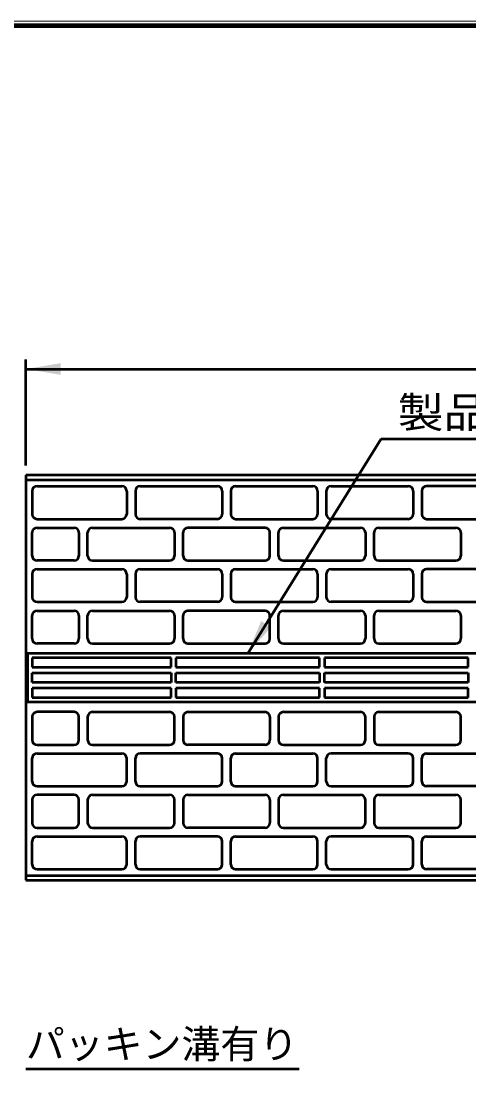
# Model space of a CAD drawing. Units: millimetres, scale not verified. Extents: x 100 to 4105, y 100 to 2870.
# Drawn here: x 1913 to 2377, y 1776 to 2870 of the extents above; entities that cross this region are included whole.
import ezdxf
from ezdxf.enums import TextEntityAlignment as Align

# ---------------------------------------------------------------- set-up
doc = ezdxf.new("R2010")
doc.units = ezdxf.units.MM
doc.header["$LTSCALE"] = 5
doc.layers.add('V-nasSTD', color=7, linetype='Continuous', lineweight=50)
doc.styles.add('ＭＳ ゴシック', font='')
doc.styles.get('ＭＳ ゴシック').set_extended_font_data('MS Gothic')

msp = doc.modelspace()

# ---------------------------------------------------------------- hatches: boundary and pattern name
at = {"layer": 'V-nasSTD'}
for points in [[(1953.814, 2515.351), (1917.814, 2509.351), (1953.814, 2503.351)], [(2166.825, 2244.921), (2171.921, 2241.753), (2147.814, 2214.351), (2161.73, 2248.09)]]:
    msp.add_hatch(color=256, dxfattribs=at).paths.add_polyline_path(points)

# ---------------------------------------------------------------- linework, layer by layer
at = {"layer": 'V-nasSTD', "lineweight": 100}
msp.add_line((4100, 2865), (105, 2865), dxfattribs=at)
at = {"layer": 'V-nasSTD'}
for p, q in [((1917.814, 2409.351), (1917.814, 2519.351)), ((1917.814, 2509.351), (3917.814, 2509.351)), ((2147.814, 2214.351), (2286.274, 2436.991)), ((2286.274, 2436.991), (2821.794, 2436.991)), ((3917.814, 2399.351), (1917.814, 2399.351)), ((1917.814, 2399.351), (1917.814, 1979.351)), ((1917.814, 2394.351), (2917.814, 2394.351)), ((1929.314, 2387.851), (2017.314, 2387.851)), ((2036.314, 2387.851), (2116.314, 2387.851)), ((2135.314, 2387.851), (2215.314, 2387.851)), ((2234.314, 2387.851), (2314.314, 2387.851)), ((2413.314, 2387.851), (2333.314, 2387.851)), ((1924.314, 2382.851), (1924.314, 2358.851)), ((2022.314, 2382.851), (2022.314, 2358.851)), ((2031.314, 2382.851), (2031.314, 2358.851)), ((2121.314, 2382.851), (2121.314, 2358.851)), ((2130.314, 2382.851), (2130.314, 2358.851)), ((2220.314, 2382.851), (2220.314, 2358.851)), ((2229.314, 2382.851), (2229.314, 2358.851)), ((2319.314, 2382.851), (2319.314, 2358.851)), ((2328.314, 2382.851), (2328.314, 2358.851)), ((1929.314, 2353.851), (2017.314, 2353.851)), ((2116.314, 2353.851), (2036.314, 2353.851)), ((2135.314, 2353.851), (2215.314, 2353.851)), ((2314.314, 2353.851), (2234.314, 2353.851)), ((2333.314, 2353.851), (2413.314, 2353.851)), ((1929.314, 2344.851), (1967.814, 2344.851)), ((1986.814, 2344.851), (2066.814, 2344.851)), ((2165.814, 2344.851), (2085.814, 2344.851)), ((2184.814, 2344.851), (2264.814, 2344.851)), ((2283.814, 2344.851), (2363.814, 2344.851)), ((1924.314, 2315.851), (1924.314, 2339.851)), ((1972.814, 2339.851), (1972.814, 2315.851)), ((1981.814, 2315.851), (1981.814, 2339.851)), ((2071.814, 2339.851), (2071.814, 2315.851)), ((2080.814, 2315.851), (2080.814, 2339.851)), ((2170.814, 2315.851), (2170.814, 2339.851)), ((2179.814, 2315.851), (2179.814, 2339.851)), ((2269.814, 2339.851), (2269.814, 2315.851)), ((2278.814, 2315.851), (2278.814, 2339.851)), ((2368.814, 2339.851), (2368.814, 2315.851)), ((1967.814, 2310.851), (1929.314, 2310.851)), ((1986.814, 2310.851), (2066.814, 2310.851)), ((2085.814, 2310.851), (2165.814, 2310.851)), ((2184.814, 2310.851), (2264.814, 2310.851)), ((2283.814, 2310.851), (2363.814, 2310.851)), ((1929.314, 2301.851), (2017.314, 2301.851)), ((2036.314, 2301.851), (2116.314, 2301.851)), ((2135.314, 2301.851), (2215.314, 2301.851)), ((2234.314, 2301.851), (2314.314, 2301.851)), ((2413.314, 2301.851), (2333.314, 2301.851)), ((1924.314, 2296.851), (1924.314, 2272.851)), ((2022.314, 2296.851), (2022.314, 2272.851)), ((2031.314, 2296.851), (2031.314, 2272.851)), ((2121.314, 2296.851), (2121.314, 2272.851)), ((2130.314, 2296.851), (2130.314, 2272.851)), ((2220.314, 2296.851), (2220.314, 2272.851)), ((2229.314, 2296.851), (2229.314, 2272.851)), ((2319.314, 2296.851), (2319.314, 2272.851)), ((2328.314, 2296.851), (2328.314, 2272.851)), ((1929.314, 2267.851), (2017.314, 2267.851)), ((2116.314, 2267.851), (2036.314, 2267.851)), ((2135.314, 2267.851), (2215.314, 2267.851)), ((2314.314, 2267.851), (2234.314, 2267.851)), ((2333.314, 2267.851), (2413.314, 2267.851)), ((1929.314, 2258.851), (1967.814, 2258.851)), ((1986.814, 2258.851), (2066.814, 2258.851)), ((2165.814, 2258.851), (2085.814, 2258.851)), ((2184.814, 2258.851), (2264.814, 2258.851)), ((2283.814, 2258.851), (2363.814, 2258.851)), ((1924.314, 2229.851), (1924.314, 2253.851)), ((1972.814, 2253.851), (1972.814, 2229.851)), ((1981.814, 2229.851), (1981.814, 2253.851)), ((2071.814, 2253.851), (2071.814, 2229.851)), ((2080.814, 2229.851), (2080.814, 2253.851)), ((2170.814, 2229.851), (2170.814, 2253.851)), ((2179.814, 2229.851), (2179.814, 2253.851)), ((2269.814, 2253.851), (2269.814, 2229.851)), ((2278.814, 2229.851), (2278.814, 2253.851)), ((2368.814, 2253.851), (2368.814, 2229.851)), ((1967.814, 2224.851), (1929.314, 2224.851)), ((1986.814, 2224.851), (2066.814, 2224.851)), ((2085.814, 2224.851), (2165.814, 2224.851)), ((2184.814, 2224.851), (2264.814, 2224.851)), ((2283.814, 2224.851), (2363.814, 2224.851)), ((1919.314, 2214.351), (1917.814, 2214.351)), ((3916.314, 2214.351), (1919.314, 2214.351)), ((1919.314, 2214.351), (1919.314, 2164.351)), ((1924.314, 2209.851), (1924.314, 2200.251)), ((2068.314, 2209.851), (1924.314, 2209.851)), ((1924.314, 2200.251), (2068.314, 2200.251)), ((2068.314, 2200.251), (2068.314, 2209.851)), ((2073.314, 2209.851), (2073.314, 2200.251)), ((2222.314, 2209.851), (2073.314, 2209.851)), ((2073.314, 2200.251), (2222.314, 2200.251)), ((2222.314, 2200.251), (2222.314, 2209.851)), ((2227.314, 2209.851), (2227.314, 2200.251)), ((2376.314, 2209.851), (2227.314, 2209.851)), ((2227.314, 2200.251), (2376.314, 2200.251)), ((2376.314, 2200.251), (2376.314, 2209.851)), ((1924.314, 2184.451), (1924.314, 2194.251)), ((1924.314, 2194.251), (2068.314, 2194.251)), ((2068.314, 2194.251), (2068.314, 2184.451)), ((2073.314, 2184.451), (2073.314, 2194.251)), ((2073.314, 2194.251), (2222.314, 2194.251)), ((2222.314, 2194.251), (2222.314, 2184.451)), ((2227.314, 2184.451), (2227.314, 2194.251)), ((2227.314, 2194.251), (2376.314, 2194.251)), ((2376.314, 2194.251), (2376.314, 2184.451)), ((2068.314, 2184.451), (1924.314, 2184.451)), ((1924.314, 2178.451), (1924.314, 2168.851)), ((2068.314, 2178.451), (1924.314, 2178.451)), ((2068.314, 2168.851), (2068.314, 2178.451)), ((2222.314, 2184.451), (2073.314, 2184.451)), ((2073.314, 2178.451), (2073.314, 2168.851)), ((2222.314, 2178.451), (2073.314, 2178.451)), ((2222.314, 2168.851), (2222.314, 2178.451)), ((2376.314, 2184.451), (2227.314, 2184.451)), ((2227.314, 2178.451), (2227.314, 2168.851)), ((2376.314, 2178.451), (2227.314, 2178.451)), ((2376.314, 2168.851), (2376.314, 2178.451)), ((1924.314, 2168.851), (2068.314, 2168.851)), ((2073.314, 2168.851), (2222.314, 2168.851)), ((2227.314, 2168.851), (2376.314, 2168.851)), ((1919.314, 2164.351), (1917.814, 2164.351)), ((1919.314, 2164.351), (3916.314, 2164.351)), ((1924.314, 2148.851), (1924.314, 2124.851)), ((1967.814, 2153.851), (1929.314, 2153.851)), ((1972.814, 2124.851), (1972.814, 2148.851)), ((1981.814, 2148.851), (1981.814, 2124.851)), ((1986.814, 2153.851), (2066.814, 2153.851)), ((2071.814, 2124.851), (2071.814, 2148.851)), ((2080.814, 2148.851), (2080.814, 2124.851)), ((2085.814, 2153.851), (2165.814, 2153.851)), ((2170.814, 2148.851), (2170.814, 2124.851)), ((2179.814, 2148.851), (2179.814, 2124.851)), ((2184.814, 2153.851), (2264.814, 2153.851)), ((2269.814, 2124.851), (2269.814, 2148.851)), ((2278.814, 2148.851), (2278.814, 2124.851)), ((2283.814, 2153.851), (2363.814, 2153.851)), ((2368.814, 2124.851), (2368.814, 2148.851)), ((1929.314, 2119.851), (1967.814, 2119.851)), ((1986.814, 2119.851), (2066.814, 2119.851)), ((2165.814, 2119.851), (2085.814, 2119.851)), ((2184.814, 2119.851), (2264.814, 2119.851)), ((2283.814, 2119.851), (2363.814, 2119.851)), ((1924.314, 2081.851), (1924.314, 2105.851)), ((1929.314, 2110.851), (2017.314, 2110.851)), ((2022.314, 2081.851), (2022.314, 2105.851)), ((2031.314, 2081.851), (2031.314, 2105.851)), ((2116.314, 2110.851), (2036.314, 2110.851)), ((2121.314, 2081.851), (2121.314, 2105.851)), ((2130.314, 2081.851), (2130.314, 2105.851)), ((2135.314, 2110.851), (2215.314, 2110.851)), ((2220.314, 2081.851), (2220.314, 2105.851)), ((2229.314, 2081.851), (2229.314, 2105.851)), ((2314.314, 2110.851), (2234.314, 2110.851)), ((2319.314, 2081.851), (2319.314, 2105.851)), ((2328.314, 2081.851), (2328.314, 2105.851)), ((2333.314, 2110.851), (2413.314, 2110.851)), ((1929.314, 2076.851), (2017.314, 2076.851)), ((2036.314, 2076.851), (2116.314, 2076.851)), ((2135.314, 2076.851), (2215.314, 2076.851)), ((2234.314, 2076.851), (2314.314, 2076.851)), ((2413.314, 2076.851), (2333.314, 2076.851)), ((1924.314, 2062.851), (1924.314, 2038.851)), ((1967.814, 2067.851), (1929.314, 2067.851)), ((1972.814, 2038.851), (1972.814, 2062.851)), ((1981.814, 2062.851), (1981.814, 2038.851)), ((1986.814, 2067.851), (2066.814, 2067.851)), ((2071.814, 2038.851), (2071.814, 2062.851)), ((2080.814, 2062.851), (2080.814, 2038.851)), ((2085.814, 2067.851), (2165.814, 2067.851)), ((2170.814, 2062.851), (2170.814, 2038.851)), ((2179.814, 2062.851), (2179.814, 2038.851)), ((2184.814, 2067.851), (2264.814, 2067.851)), ((2269.814, 2038.851), (2269.814, 2062.851)), ((2278.814, 2062.851), (2278.814, 2038.851)), ((2283.814, 2067.851), (2363.814, 2067.851)), ((2368.814, 2038.851), (2368.814, 2062.851)), ((1929.314, 2033.851), (1967.814, 2033.851)), ((1929.314, 2024.851), (2017.314, 2024.851)), ((1986.814, 2033.851), (2066.814, 2033.851)), ((2116.314, 2024.851), (2036.314, 2024.851)), ((2165.814, 2033.851), (2085.814, 2033.851)), ((2135.314, 2024.851), (2215.314, 2024.851)), ((2184.814, 2033.851), (2264.814, 2033.851)), ((2314.314, 2024.851), (2234.314, 2024.851)), ((2283.814, 2033.851), (2363.814, 2033.851)), ((2333.314, 2024.851), (2413.314, 2024.851)), ((1924.314, 1995.851), (1924.314, 2019.851)), ((2022.314, 1995.851), (2022.314, 2019.851)), ((2031.314, 1995.851), (2031.314, 2019.851)), ((2121.314, 1995.851), (2121.314, 2019.851)), ((2130.314, 1995.851), (2130.314, 2019.851)), ((2220.314, 1995.851), (2220.314, 2019.851)), ((2229.314, 1995.851), (2229.314, 2019.851)), ((2319.314, 1995.851), (2319.314, 2019.851)), ((2328.314, 1995.851), (2328.314, 2019.851)), ((1917.814, 1984.351), (2917.814, 1984.351)), ((1929.314, 1990.851), (2017.314, 1990.851)), ((2036.314, 1990.851), (2116.314, 1990.851)), ((2135.314, 1990.851), (2215.314, 1990.851)), ((2234.314, 1990.851), (2314.314, 1990.851)), ((2413.314, 1990.851), (2333.314, 1990.851)), ((1917.814, 1979.351), (3917.814, 1979.351)), ((1917.814, 1784.053), (2201.021, 1784.053))]:
    msp.add_line(p, q, dxfattribs=at)
at = {"layer": 'V-nasSTD', "lineweight": 13}
msp.add_lwpolyline([(100, 100), (100, 2870), (4105, 2870), (4105, 100)], close=True, dxfattribs=at)
at = {"layer": 'V-nasSTD'}
for centre, start, end in [((1929.314, 2382.851), 90, 180), ((2017.314, 2382.851), 0, 90), ((2036.314, 2382.851), 90, 180), ((2116.314, 2382.851), 0, 90), ((2135.314, 2382.851), 90, 180), ((2215.314, 2382.851), 0, 90), ((2234.314, 2382.851), 90, 180), ((2314.314, 2382.851), 0, 90), ((2333.314, 2382.851), 90, 180), ((1929.314, 2358.851), 180, 270), ((2017.314, 2358.851), 270, 0), ((2036.314, 2358.851), 180, 270), ((2116.314, 2358.851), 270, 0), ((2135.314, 2358.851), 180, 270), ((2215.314, 2358.851), 270, 0), ((2234.314, 2358.851), 180, 270), ((2314.314, 2358.851), 270, 0), ((2333.314, 2358.851), 180, 270), ((1929.314, 2339.851), 90, 180), ((1967.814, 2339.851), 0, 90), ((1986.814, 2339.851), 90, 180), ((2066.814, 2339.851), 0, 90), ((2085.814, 2339.851), 90, 180), ((2165.814, 2339.851), 0, 90), ((2184.814, 2339.851), 90, 180), ((2264.814, 2339.851), 0, 90), ((2283.814, 2339.851), 90, 180), ((2363.814, 2339.851), 0, 90), ((1929.314, 2315.851), 180, 270), ((1967.814, 2315.851), 270, 0), ((1986.814, 2315.851), 180, 270), ((2066.814, 2315.851), 270, 0), ((2085.814, 2315.851), 180, 270), ((2165.814, 2315.851), 270, 0), ((2184.814, 2315.851), 180, 270), ((2264.814, 2315.851), 270, 0), ((2283.814, 2315.851), 180, 270), ((2363.814, 2315.851), 270, 0), ((1929.314, 2296.851), 90, 180), ((2017.314, 2296.851), 0, 90), ((2036.314, 2296.851), 90, 180), ((2116.314, 2296.851), 0, 90), ((2135.314, 2296.851), 90, 180), ((2215.314, 2296.851), 0, 90), ((2234.314, 2296.851), 90, 180), ((2314.314, 2296.851), 0, 90), ((2333.314, 2296.851), 90, 180), ((1929.314, 2272.851), 180, 270), ((2017.314, 2272.851), 270, 0), ((2036.314, 2272.851), 180, 270), ((2116.314, 2272.851), 270, 0), ((2135.314, 2272.851), 180, 270), ((2215.314, 2272.851), 270, 0), ((2234.314, 2272.851), 180, 270), ((2314.314, 2272.851), 270, 0), ((2333.314, 2272.851), 180, 270), ((1929.314, 2253.851), 90, 180), ((1967.814, 2253.851), 0, 90), ((1986.814, 2253.851), 90, 180), ((2066.814, 2253.851), 0, 90), ((2085.814, 2253.851), 90, 180), ((2165.814, 2253.851), 0, 90), ((2184.814, 2253.851), 90, 180), ((2264.814, 2253.851), 0, 90), ((2283.814, 2253.851), 90, 180), ((2363.814, 2253.851), 0, 90), ((1929.314, 2229.851), 180, 270), ((1967.814, 2229.851), 270, 0), ((1986.814, 2229.851), 180, 270), ((2066.814, 2229.851), 270, 0), ((2085.814, 2229.851), 180, 270), ((2165.814, 2229.851), 270, 0), ((2184.814, 2229.851), 180, 270), ((2264.814, 2229.851), 270, 0), ((2283.814, 2229.851), 180, 270), ((2363.814, 2229.851), 270, 0), ((1929.314, 2148.851), 90, 180), ((1967.814, 2148.851), 0, 90), ((1986.814, 2148.851), 90, 180), ((2066.814, 2148.851), 0, 90), ((2085.814, 2148.851), 90, 180), ((2165.814, 2148.851), 0, 90), ((2184.814, 2148.851), 90, 180), ((2264.814, 2148.851), 0, 90), ((2283.814, 2148.851), 90, 180), ((2363.814, 2148.851), 0, 90), ((1929.314, 2124.851), 180, 270), ((1967.814, 2124.851), 270, 0), ((1986.814, 2124.851), 180, 270), ((2066.814, 2124.851), 270, 0), ((2085.814, 2124.851), 180, 270), ((2165.814, 2124.851), 270, 0), ((2184.814, 2124.851), 180, 270), ((2264.814, 2124.851), 270, 0), ((2283.814, 2124.851), 180, 270), ((2363.814, 2124.851), 270, 0), ((1929.314, 2105.851), 90, 180), ((2017.314, 2105.851), 0, 90), ((2036.314, 2105.851), 90, 180), ((2116.314, 2105.851), 0, 90), ((2135.314, 2105.851), 90, 180), ((2215.314, 2105.851), 0, 90), ((2234.314, 2105.851), 90, 180), ((2314.314, 2105.851), 0, 90), ((2333.314, 2105.851), 90, 180), ((1929.314, 2081.851), 180, 270), ((2017.314, 2081.851), 270, 0), ((2036.314, 2081.851), 180, 270), ((2116.314, 2081.851), 270, 0), ((2135.314, 2081.851), 180, 270), ((2215.314, 2081.851), 270, 0), ((2234.314, 2081.851), 180, 270), ((2314.314, 2081.851), 270, 0), ((2333.314, 2081.851), 180, 270), ((1929.314, 2062.851), 90, 180), ((1967.814, 2062.851), 0, 90), ((1986.814, 2062.851), 90, 180), ((2066.814, 2062.851), 0, 90), ((2085.814, 2062.851), 90, 180), ((2165.814, 2062.851), 0, 90), ((2184.814, 2062.851), 90, 180), ((2264.814, 2062.851), 0, 90), ((2283.814, 2062.851), 90, 180), ((2363.814, 2062.851), 0, 90), ((1929.314, 2038.851), 180, 270), ((1967.814, 2038.851), 270, 0), ((1986.814, 2038.851), 180, 270), ((2066.814, 2038.851), 270, 0), ((2085.814, 2038.851), 180, 270), ((2165.814, 2038.851), 270, 0), ((2184.814, 2038.851), 180, 270), ((2264.814, 2038.851), 270, 0), ((2283.814, 2038.851), 180, 270), ((2363.814, 2038.851), 270, 0), ((1929.314, 2019.851), 90, 180), ((2017.314, 2019.851), 0, 90), ((2036.314, 2019.851), 90, 180), ((2116.314, 2019.851), 0, 90), ((2135.314, 2019.851), 90, 180), ((2215.314, 2019.851), 0, 90), ((2234.314, 2019.851), 90, 180), ((2314.314, 2019.851), 0, 90), ((2333.314, 2019.851), 90, 180), ((1929.314, 1995.851), 180, 270), ((2017.314, 1995.851), 270, 0), ((2036.314, 1995.851), 180, 270), ((2116.314, 1995.851), 270, 0), ((2135.314, 1995.851), 180, 270), ((2215.314, 1995.851), 270, 0), ((2234.314, 1995.851), 180, 270), ((2314.314, 1995.851), 270, 0), ((2333.314, 1995.851), 180, 270)]:
    msp.add_arc(centre, 5, start, end, dxfattribs=at)

# ---------------------------------------------------------------- texts
at = {"layer": 'V-nasSTD', "style": 'ＭＳ ゴシック', "width": 1.1}
msp.add_text('製品一体型グレーチング', height=31.67, dxfattribs=at).set_placement((2303.394, 2480.191), align=Align.TOP_LEFT)
at = {"layer": 'V-nasSTD', "style": 'ＭＳ ゴシック'}
msp.add_text('パッキン溝有り', height=29.56, dxfattribs=at).set_placement((1917.814, 1824.373), align=Align.TOP_LEFT)

doc.saveas('drawing.dxf')
